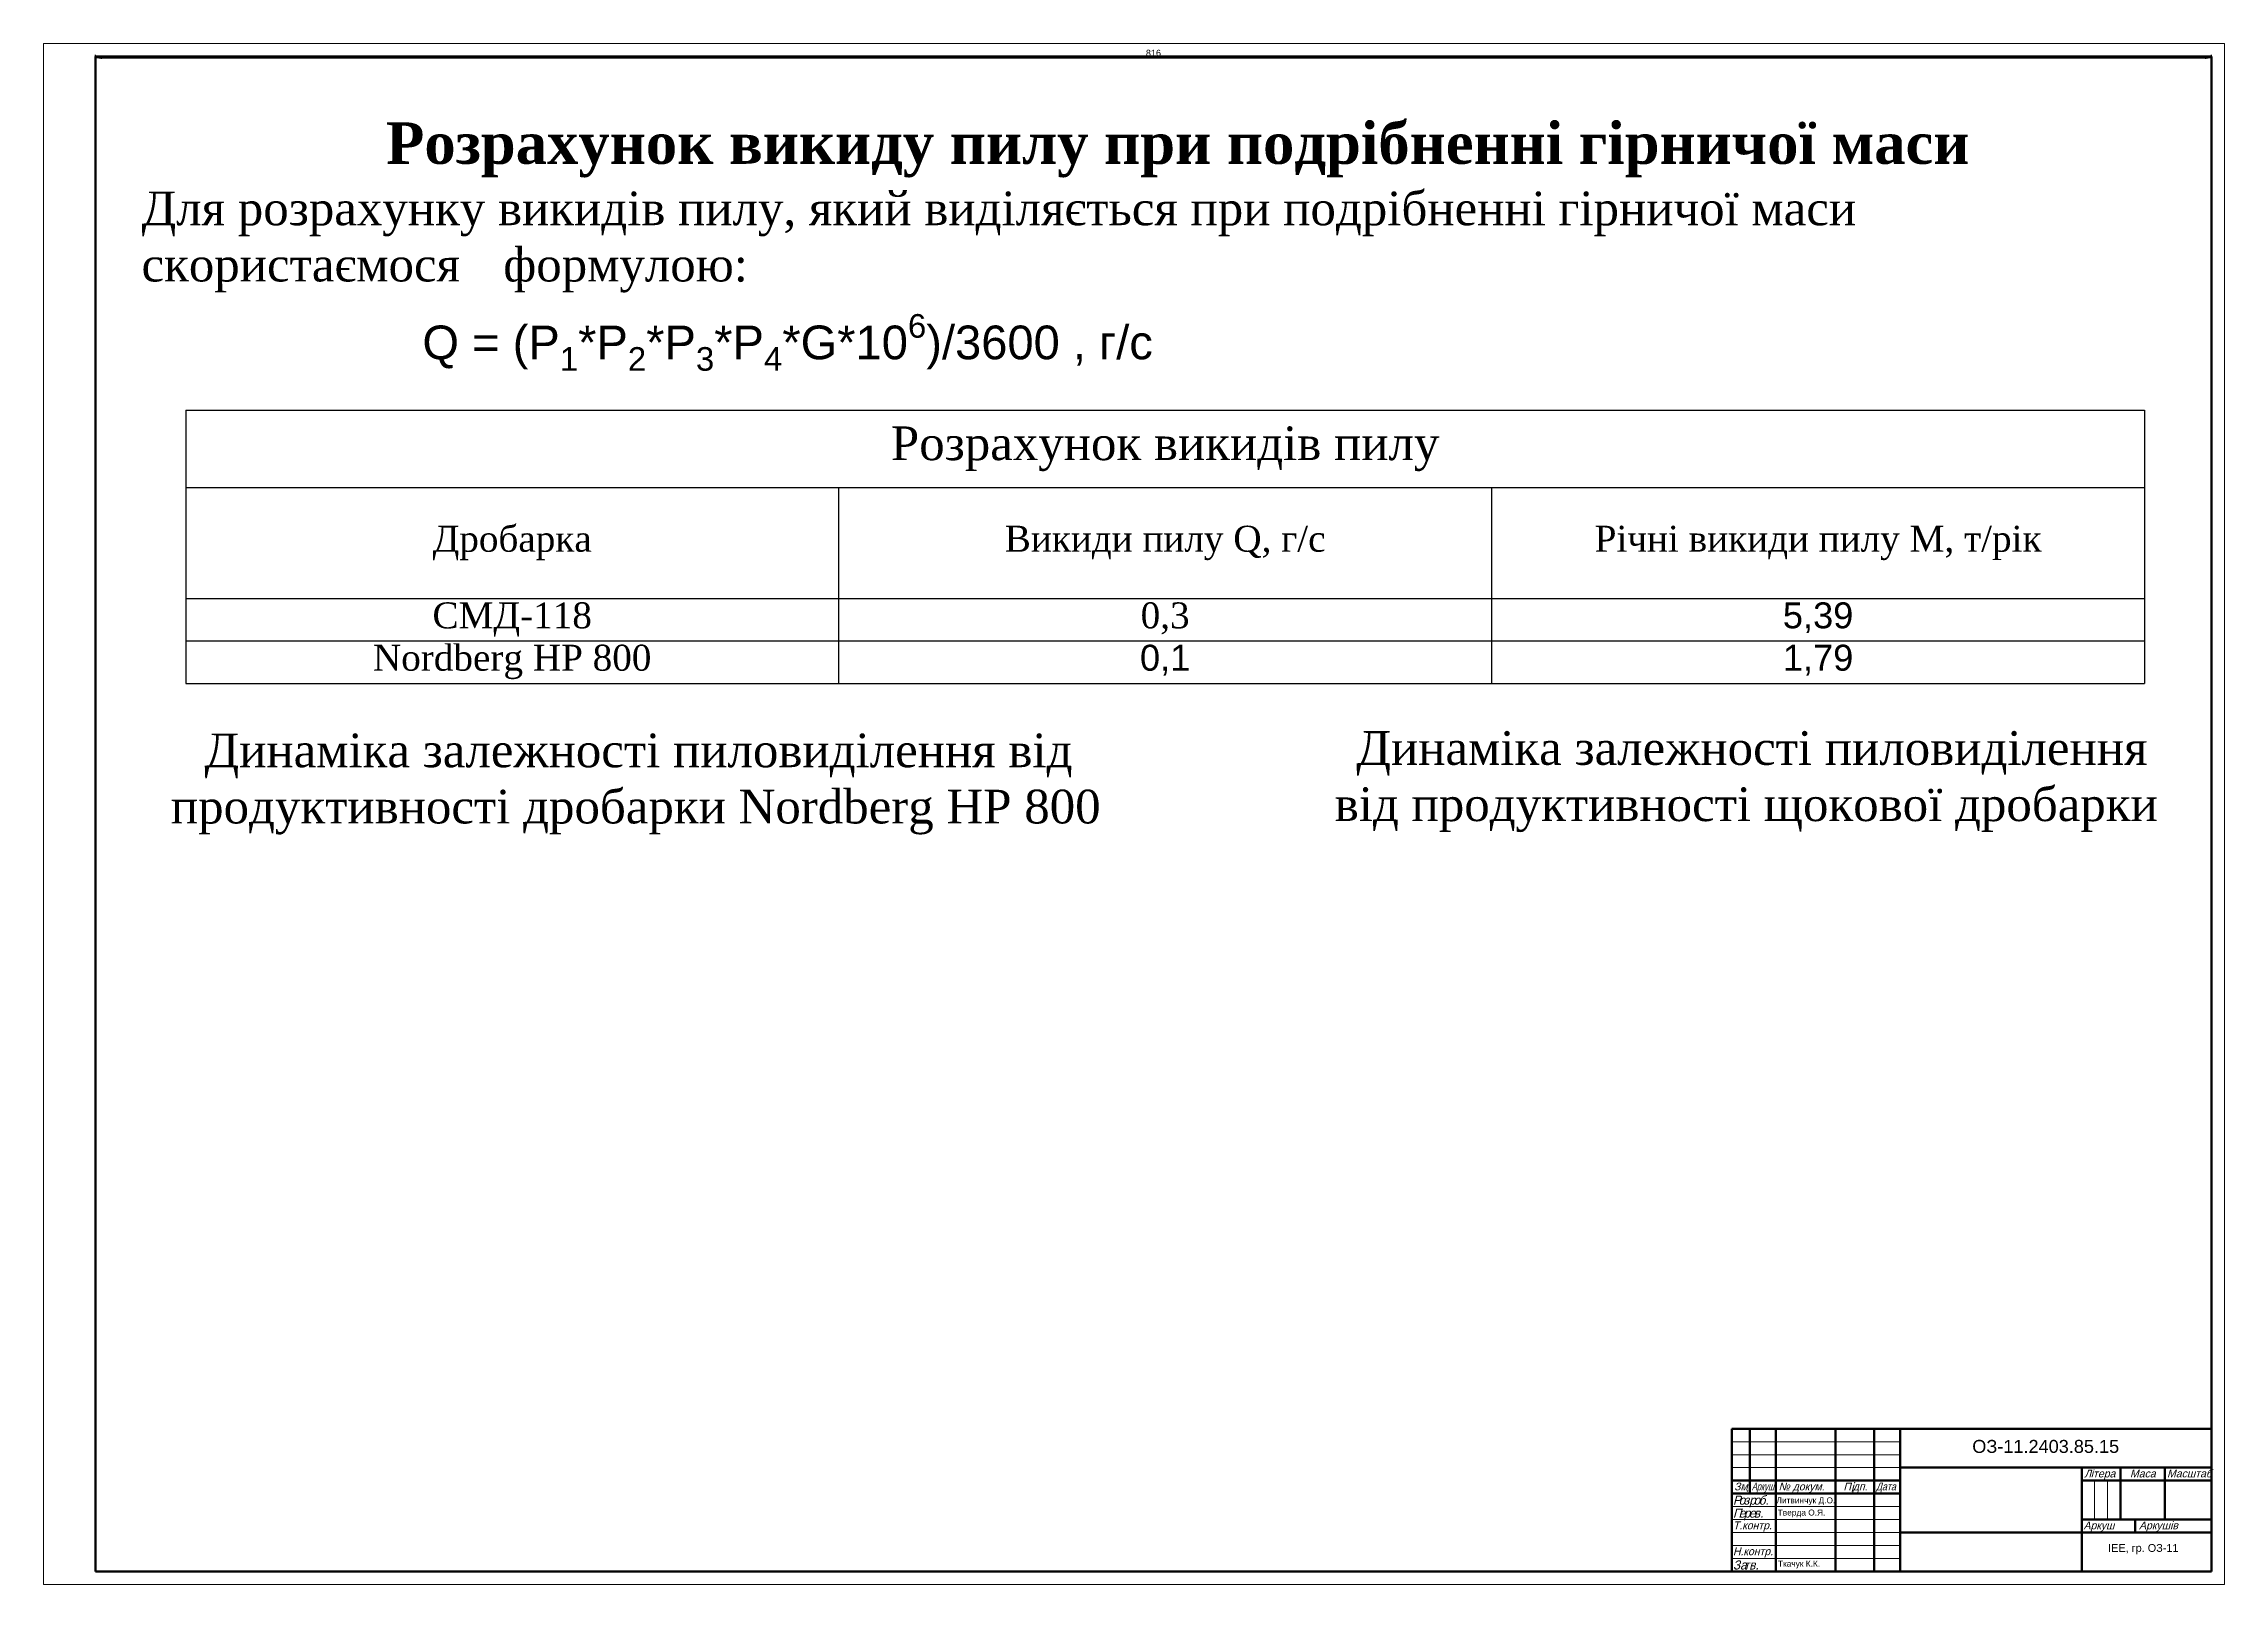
# Model space of a CAD drawing. Header units: millimetres. Extents: x 2300 to 3141, y 1690 to 2284.
import ezdxf

# ---------------------------------------------------------------- set-up
doc = ezdxf.new("R2010")
doc.units = ezdxf.units.MM
doc.linetypes.add('K5LT_BASIC', pattern=[0])
doc.linetypes.add('K5LT_THIN', pattern=[0])
doc.styles.add('KTEXTSTYLE', font='bgothl.ttf', dxfattribs={"width": 0.96, "height": 5})
doc.styles.get("Standard").update_dxf_attribs({"font": 'arial.ttf'})
doc.dimstyles.new('ISO-25', dxfattribs={"dimtxt": 2.5, "dimasz": 2.5, "dimexe": 1.25, "dimexo": 0.625, "dimtad": 1, "dimtxsty": 'Standard', "dimcen": 2.5, "dimadec": 0, "dimazin": 0, "dimtfac": 1, "dimtmove": 0, "dimatfit": 3, "dimfxl": 1, "dimarcsym": 0})

# ---------------------------------------------------------------- blocks, each defined once
blk = doc.blocks.new('U0')
at = {"color": 7, "linetype": 'K5LT_THIN', "lineweight": 18}
for p, q in [((0, 0), (0, 594)), ((0, 594), (841, 594)), ((841, 594), (841, 0)), ((651, 55), (716, 55)), ((651, 50), (716, 50)), ((651, 45), (716, 45)), ((790.96, 25), (790.96, 40)), ((795.98, 25), (795.98, 40)), ((651, 30), (716, 30)), ((651, 25), (716, 25)), ((651, 20), (716, 20)), ((651, 15), (716, 15)), ((651, 10), (716, 10)), ((841, 0), (0, 0))]:
    blk.add_line(p, q, dxfattribs=at)
at = {"color": 7, "linetype": 'K5LT_BASIC', "lineweight": 60}
for p, q in [((20, 5), (20, 589)), ((20, 589), (836, 589)), ((836, 589), (836, 5)), ((651, 60), (836, 60)), ((651, 5), (651, 60)), ((658, 35), (658, 60)), ((668, 5), (668, 60)), ((691, 5), (691, 60)), ((706, 5), (706, 60)), ((716, 5), (716, 60)), ((716, 45), (836, 45)), ((786, 5), (786, 45)), ((801, 25), (801, 45)), ((818, 25), (818, 45)), ((651, 40), (716, 40)), ((651, 35), (716, 35)), ((786, 40), (801, 40)), ((801, 40), (836, 40)), ((716, 20), (786, 20)), ((786, 25), (836, 25)), ((786, 20), (836, 20)), ((806.57, 20), (806.57, 25)), ((836, 5), (20, 5))]:
    blk.add_line(p, q, dxfattribs=at)
at = {"color": 7, "insert": (8.77, 258.85), "char_height": 2.5, "attachment_point": 1, "rotation": 90, "style": 'KTEXTSTYLE'}
blk.add_mtext('\\H3.5;\\W0.965;\\Q15;\\Q15; ', dxfattribs=at)
at = {"color": 7, "attachment_point": 1, "style": 'KTEXTSTYLE'}
for s, insert, char_height in [('{\\fArial|b0|i0|c204|p34;\\Q15;\\W0.965;Л}', (786.98, 44.23), 3), ('{\\fArial|b0|i0|c204|p34;\\Q15;\\W0.965;ітера}', (789.48, 44.23), 3), ('{\\fArial|b0|i0|c204|p34;\\Q15;\\W0.965;Маса}', (804.6, 44.23), 3), ('{\\fArial|b0|i0|c204|p34;\\Q15;\\W0.965;Масштаб}', (818.89, 44.25), 3), ('\\H3.5;\\W0.965;\\Q15;\\Q15;Р', (651.5, 34.23), 2.5), ('{\\fArial|b0|i0|c204|p34;\\Q15;\\W0.965;Зм}', (651.95, 39.23), 3), ('\\H3.5;\\W0.965;\\Q15;\\Q15;.', (656.4, 39.23), 2.5), ('{\\fArial|b0|i0|c204|p34;\\Q15;\\W0.665;Аркуш}', (658.71, 39.23), 3), ('\\H3.5;\\W0.965;\\Q15;\\Q15;б.', (661.41, 34.23), 2.5), ('{\\fArial|b0|i0|c0|p34;\\Q15;\\W0.965;№ \\fArial|b0|i0|c204|p34;докум\\fBankGothic Lt BT|b0|i0|c0|p34;.}', (669.06, 39.23), 3), ('{\\fArial|b0|i0|c204|p34;\\Q15;\\W0.965;П}', (694.08, 39.23), 3), ('\\H3.5;\\W0.965;\\Q15;\\Q15;і', (696.97, 39.23), 2.5), ('{\\fArial|b0|i0|c204|p34;\\Q15;\\W0.965;дп\\fBankGothic Lt BT|b0|i0|c0|p34;.}', (697.71, 39.23), 3), ('{\\fArial|b0|i0|c204|p34;\\Q15;\\W0.816;Дата}', (706.62, 39.23), 3), ('\\H3.5;\\W0.965;\\Q15;\\Q15;П', (651.5, 29.23), 2.5), ('\\H3.5;\\W0.965;\\Q15;\\Q15;о', (653.72, 34.23), 2.5), ('\\H3.5;\\W0.965;\\Q15;\\Q15;е', (653.72, 29.23), 2.5), ('\\H3.5;\\W0.965;\\Q15;\\Q15;р', (655.67, 29.23), 2.5), ('\\H3.5;\\W0.965;\\Q15;\\Q15;зр', (655.67, 34.23), 2.5), ('\\H3.5;\\W0.965;\\Q15;\\Q15;е', (657.61, 29.23), 2.5), ('\\H3.5;\\W0.965;\\Q15;\\Q15;о', (659.46, 34.23), 2.5), ('\\H3.5;\\W0.965;\\Q15;\\Q15;в.', (659.56, 29.23), 2.5), ('{\\fArial|b0|i0|c204|p34;\\Q15;\\W0.965;Т\\fBankGothic Lt BT|b0|i0|c0|p34;.\\fArial|b0|i0|c204|p34;контр\\fBankGothic Lt BT|b0|i0|c0|p34;.}', (651.5, 24.25), 3), ('{\\fArial|b0|i0|c204|p34;\\Q15;\\W0.953;Аркуш}', (786.72, 24.23), 3), ('{\\fArial|b0|i0|c204|p34;\\Q15;\\W0.965;Аркушів}', (808.08, 24.23), 3), ('{\\fArial|b0|i0|c204|p34;\\Q15;\\W0.965;Н\\fBankGothic Lt BT|b0|i0|c0|p34;.\\fArial|b0|i0|c204|p34;контр\\fBankGothic Lt BT|b0|i0|c0|p34;.}', (651.5, 14.25), 3), ('\\H3.5;\\W0.965;\\Q15;\\Q15;За', (651.5, 9.23), 2.5), ('\\H3.5;\\W0.965;\\Q15;\\Q15;тв.', (655.67, 9.23), 2.5)]:
    blk.add_mtext(s, dxfattribs=dict(at, insert=insert, char_height=char_height))
blk = doc.blocks.new('*T2')
at = {"color": 0, "linetype": 'ByBlock', "lineweight": -2, "transparency": 16777216}
for p, q in [((0, 0), (755.44, 0)), ((0, 0), (0, -105.37)), ((755.44, 0), (755.44, -105.37)), ((0, -29.8), (755.44, -29.8)), ((251.81, -29.8), (251.81, -105.37)), ((503.62, -29.8), (503.62, -105.37)), ((0, -72.6), (755.44, -72.6)), ((0, -88.93), (755.44, -88.93)), ((0, -105.37), (755.44, -105.37))]:
    blk.add_line(p, q, dxfattribs=at)
at = {"color": 0, "transparency": 16777216}
for s, insert, char_height, width, attachment_point in [('{\\fTimes New Roman|b0|i0|c204|p18;\\C256;Розрахунок викидів пилу}', (377.72, -14.9), 13, 752.4351, 5), ('{\\fTimes New Roman|b0|i0|c204|p18;\\C256;Дробарка}', (125.91, -51.2), 10, 248.8117, 5), ('{\\fTimes New Roman|b0|i0|c204|p18;\\C256;Викиди пилу Q, г/с}', (377.72, -51.2), 10, 248.8117, 5), ('{\\fTimes New Roman|b0|i0|c204|p18;\\H2.2222x;\\C256;Річні викиди пилу М, т/рік}', (629.53, -51.2), 4.5, 248.8117, 5), ('{\\fTimes New Roman|b0|i0|c204|p18;\\C256;СМД-118}', (125.91, -74.1), 10, 248.8117, 2), ('{\\fTimes New Roman|b0|i0|c204|p18;\\C256;0,3', (377.72, -74.1), 10, 248.8117, 2), ('5,39', (629.53, -74.1), 10, 248.8117, 2), ('{\\fTimes New Roman|b0|i0|c204|p18;\\C256;Nordberg HP 800}', (125.91, -90.43), 10, 248.8117, 2), ('0,1', (377.72, -90.43), 10, 248.8117, 2), ('1,79', (629.53, -90.43), 10, 248.8117, 2)]:
    blk.add_mtext(s, dxfattribs=dict(at, insert=insert, char_height=char_height, width=width, attachment_point=attachment_point))
blk = doc.blocks.new('*D3')
at = {"color": 0, "lineweight": -2, "transparency": 16777216}
for p, q in [((2320.38, 1696.3), (2320.38, 2279.27)), ((3136.38, 1696.3), (3136.38, 2279.27)), ((2322.88, 2278.02), (3133.88, 2278.02))]:
    blk.add_line(p, q, dxfattribs=at)
at = {"color": 0, "transparency": 16777216}
for points in [[(2322.88, 2278.44), (2322.88, 2277.6), (2320.38, 2278.02)], [(3133.88, 2278.44), (3133.88, 2277.6), (3136.38, 2278.02)]]:
    blk.add_solid(points, dxfattribs=at)
at = {"layer": 'Defpoints', "color": 0, "transparency": 16777216}
for p in [(3136.38, 2278.02), (2320.38, 1695.68), (3136.38, 1695.68)]:
    blk.add_point(p, dxfattribs=at)
at = {"color": 0, "transparency": 16777216, "insert": (2728.38, 2279.92), "char_height": 2.5, "attachment_point": 5}
blk.add_mtext('816', dxfattribs=at)

msp = doc.modelspace()

# ---------------------------------------------------------------- block references
for name, p in [('U0', (2300.377, 1689.549)), ('*T2', (2355.161, 2142.234))]:
    msp.add_blockref(name, p)

# ---------------------------------------------------------------- texts
at = {"attachment_point": 1}
for s, width, heights, insert, char_height in [('\\pi94.315;{\\fTimes New Roman|b1|i0|c204|p18;\\H6.4x;Розрахунок викиду пилу при подрібненні гірничої маси\\P\\pi0;\\fTimes New Roman|b0|i0|c204|p18;\\H0.8125x;Для розрахунку викидів пилу, який виділяється при подрібненні гірничої маси скористаємося \\H2.4001x; \\H0.41664x;формулою:\\H1.6832x; }', 785.43877, [163.466], (2338.131, 2253.202), 2.5), ('\\A1;Q = (P{\\H0.7x;\\S^ 1;}*P{\\H0.7x;\\S^ 2;}*P{\\H0.7x;\\S^ 3;}*P{\\H0.7x;\\S^ 4;}*G*10{\\H0.7x;\\S6^ ;})/3600 , г/с', 285.312, [35.43], (2446.455, 2179.279), 13), ('\\pi4.1072;{\\fTimes New Roman|b0|i0|c204|p18; Динаміка залежності пиловиділення \\P\\pi0.72829;від продуктивності щокової дробарки}', 310.8697, [49.462], (2797.564, 2018.499), 13), ('\\pi33.866,l-4.4375;{\\fTimes New Roman|b0|i0|c204|p18;\\H5.2x;Динаміка залежності пиловиділення від \\P\\pi20.923;продуктивності дробарки Nordberg HP 800\\H1.3008x; }', 382.37798, [85.096], (2332.967, 2017.576), 2.5), ('ОЗ-11.2403.85.15', 58.55544, [0], (3044.151, 1745.24), 5), ('Литвинчук Д.О.', 24.68678, [6.09], (2968.638, 1723.082), 2.3), ('Тверда О.Я.', 22.86501, [0], (2969.101, 1718.398), 2.3), ('ІЕЕ, гр. ОЗ-11', 49.79739, [0], (3096.55, 1705.091), 3), ('Ткачук К.К.', 23.02407, [0], (2969.208, 1698.679), 2.3)]:
    msp.add_mtext_dynamic_manual_height_columns(s, width=width, gutter_width=12.5, heights=heights, dxfattribs=dict(at, insert=insert, char_height=char_height))

# ---------------------------------------------------------------- dimensions: what is measured, and where the dimension line sits
dim = msp.add_linear_dim(base=(3136.377, 2278.02), p1=(2320.377, 1695.675), p2=(3136.377, 1695.675), dimstyle='ISO-25')
dim.commit()
dim.dimension.update_dxf_attribs({"geometry": '*D3', "text_midpoint": (2728.377, 2279.922)})

doc.saveas('drawing.dxf')
